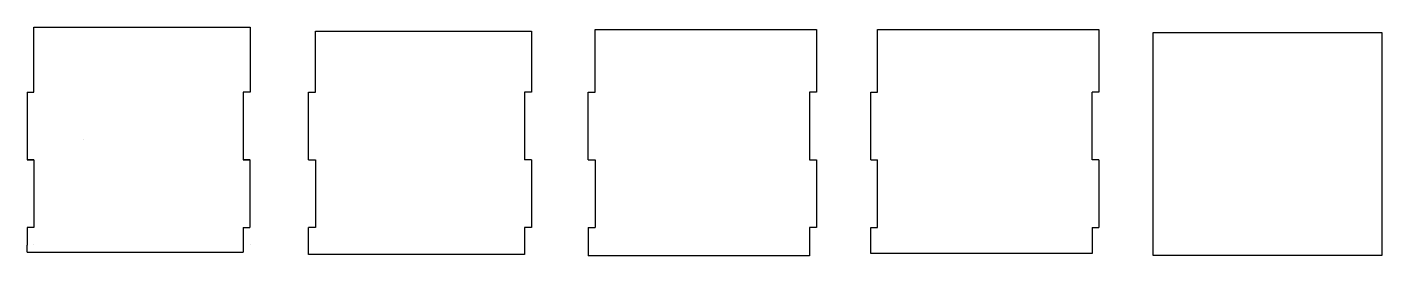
# Model space of a CAD drawing. Header units: millimetres. Extents: x 1507 to 7510, y 746 to 1761.
import ezdxf

# ---------------------------------------------------------------- set-up
doc = ezdxf.new("R2010")
doc.units = ezdxf.units.MM

msp = doc.modelspace()

# ---------------------------------------------------------------- linework, layer by layer
for p, q in [((1536.6, 1761.4), (2494.5, 1761.4)), ((1536.6, 1472.5), (1536.6, 1761.4)), ((2494.5, 1761.4), (2494.5, 1472.5)), ((2784.3, 1472.5), (2784.3, 1743.5)), ((4023.4, 1472.5), (4023.4, 1750)), ((5275.4, 1472.5), (5275.4, 1750)), ((5275.4, 1750), (5275.4, 1750)), ((1506.6, 1472.5), (1536.6, 1472.5)), ((1506.6, 1472.5), (1506.6, 1172.5)), ((2494.5, 1472.5), (2464.5, 1472.5)), ((2464.5, 1472.5), (2464.5, 1172.5)), ((2754.3, 1472.5), (2784.3, 1472.5)), ((3741.3, 1472.5), (3711.3, 1472.5)), ((3711.3, 1472.5), (3711.3, 1172.5)), ((3993.4, 1472.5), (4023.4, 1472.5)), ((5004.2, 1472.5), (4974.2, 1472.5)), ((4974.2, 1472.5), (4974.2, 1172.5)), ((5245.4, 1472.5), (5275.4, 1472.5)), ((6256.3, 1472.5), (6226.3, 1472.5)), ((6226.3, 1172.5), (6226.3, 1472.5)), ((1506.6, 1260.7), (1506.6, 1260.7)), ((1506.6, 1260.7), (1506.6, 1260.7)), ((1506.6, 1260.7), (1506.6, 1260.7)), ((1506.6, 1260.7), (1506.6, 1260.7)), ((1754.4, 1260.7), (1754.4, 1260.7)), ((1754.4, 1260.7), (1754.4, 1260.7)), ((1536.6, 1172.5), (1506.6, 1172.5)), ((1506.6, 1172.5), (1536.6, 1172.5)), ((1536.6, 1172.5), (1536.6, 872.5)), ((2464.5, 1172.5), (2494.5, 1172.5)), ((2494.4, 1172.5), (2464.5, 1172.5)), ((2494.4, 1172.5), (2494.4, 872.5)), ((2754.3, 1172.5), (2754.3, 1172.5)), ((2754.3, 1172.5), (2784.3, 1172.5)), ((2784.3, 1172.5), (2784.3, 872.5)), ((3741.3, 1172.5), (3711.3, 1172.5)), ((3993.4, 1172.5), (4023.4, 1172.5)), ((4023.4, 1172.5), (4023.4, 872.5)), ((4974.2, 1172.5), (5004.2, 1172.5)), ((5245.4, 1172.5), (5275.4, 1172.5)), ((5275.4, 872.5), (5275.4, 1172.5)), ((6256.3, 1172.5), (6226.3, 1172.5)), ((1536.6, 872.5), (1506.6, 872.5)), ((1506.6, 872.5), (1506.6, 798)), ((2464.5, 872.5), (2494.4, 872.5)), ((2464.5, 872.5), (2464.5, 763.6)), ((2784.3, 872.5), (2754.3, 872.5)), ((3741.3, 872.5), (3711.3, 872.5)), ((3711.3, 872.5), (3711.3, 752.5)), ((3993.4, 872.5), (4023.4, 872.5)), ((3993.4, 872.5), (3993.4, 746.3)), ((5004.2, 872.5), (4974.2, 872.5)), ((4974.2, 872.5), (4974.2, 746.3)), ((5245.4, 872.5), (5275.4, 872.5)), ((6226.3, 872.5), (6226.3, 757.8)), ((6226.3, 872.5), (6256.3, 872.5)), ((6256.3, 872.5), (6256.3, 872.5)), ((1506.6, 798), (1506.6, 793.6)), ((1506.6, 763.6), (1506.6, 793.6)), ((1536.6, 798), (1536.6, 798)), ((2494.5, 798), (2494.5, 798)), ((1506.6, 763.6), (1799.7, 763.6)), ((1799.7, 763.6), (2099.7, 763.6)), ((2099.7, 763.6), (2464.5, 763.6))]:
    msp.add_line(p, q)
for points in [[(2784.3, 1743.5), (3741.3, 1743.5), (3741.3, 1472.5)], [(4023.4, 1750), (5004.2, 1750), (5004.2, 1472.5)], [(5275.4, 1750), (6256.3, 1750), (6256.3, 1472.5)], [(2754.3, 1172.5), (2754.3, 1472.5)], [(3993.4, 1172.5), (3993.4, 1472.5)], [(5245.4, 1172.5), (5245.4, 1472.5)], [(3741.3, 1172.5), (3741.3, 872.5)], [(5004.2, 1172.5), (5004.2, 872.5)], [(6256.3, 1172.5), (6256.3, 872.5)], [(3711.3, 752.5), (2754.3, 752.5), (2754.3, 872.5)], [(6226.3, 757.8), (5245.4, 757.8), (5245.4, 872.5)], [(4974.2, 746.3), (3993.4, 746.3)]]:
    msp.add_lwpolyline(points)
msp.add_lwpolyline([(6497.1, 1737.2), (7510.4, 1737.2), (7510.4, 748.9), (6497.1, 748.9)], close=True)

doc.saveas('drawing.dxf')
